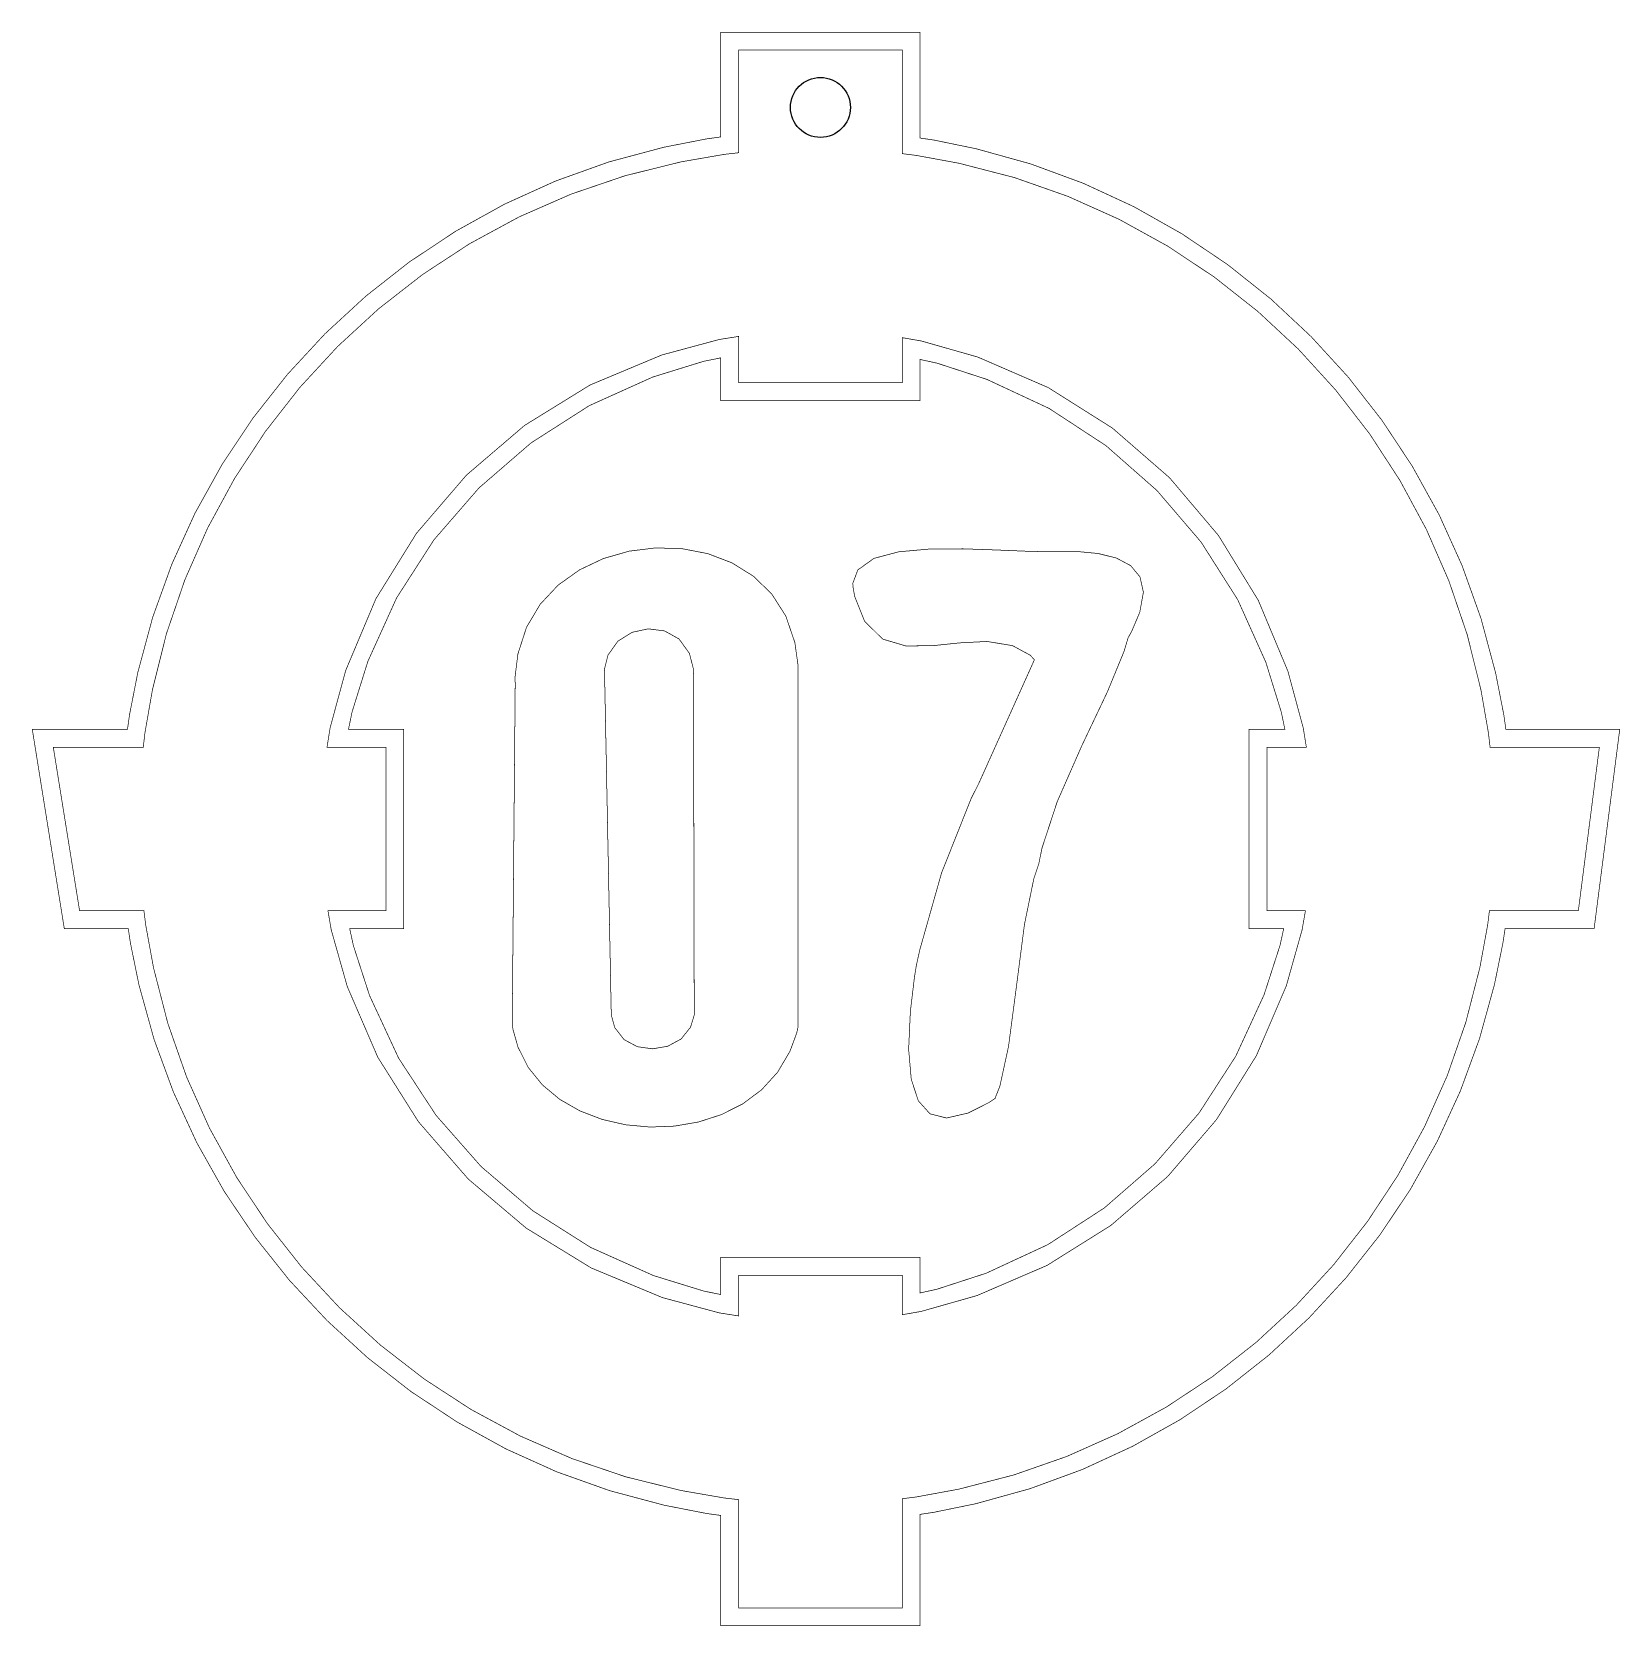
# Model space of a CAD drawing. Header units: millimetres. Extents: x 171.9 to 224.9, y -26.4 to 26.8.
import ezdxf

# ---------------------------------------------------------------- set-up
doc = ezdxf.new("R2010")
doc.units = ezdxf.units.MM

msp = doc.modelspace()

# ---------------------------------------------------------------- linework, layer by layer
at = {"color": 251, "true_color": 0x636466}
msp.add_lwpolyline([(221.057, 3.53, 0.0225, 0.0225, 0), (224.856, 3.53, 0.0225, 0.0225, 0), (224.001, -3.121, 0.0225, 0.0225, 0), (221.031, -3.121, 0.0225, 0.0225, 0), (220.961, -3.589, 0.0225, 0.0225, 0), (220.677, -4.984, 0.0225, 0.0225, 0), (220.178, -6.791, 0.0225, 0.0225, 0), (219.54, -8.535, 0.0225, 0.0225, 0), (218.77, -10.212, 0.0225, 0.0225, 0), (217.874, -11.814, 0.0225, 0.0225, 0), (216.858, -13.334, 0.0225, 0.0225, 0), (215.728, -14.766, 0.0225, 0.0225, 0), (214.492, -16.105, 0.0225, 0.0225, 0), (213.156, -17.343, 0.0225, 0.0225, 0), (211.725, -18.474, 0.0225, 0.0225, 0), (210.206, -19.492, 0.0225, 0.0225, 0), (208.606, -20.39, 0.0225, 0.0225, 0), (206.93, -21.163, 0.0225, 0.0225, 0), (205.186, -21.803, 0.0225, 0.0225, 0), (203.38, -22.304, 0.0225, 0.0225, 0), (201.986, -22.59, 0.0225, 0.0225, 0), (201.518, -22.661, 0.0225, 0.0225, 0), (201.518, -26.377, 0.0225, 0.0225, 0), (194.867, -26.377, 0.0225, 0.0225, 0), (194.867, -22.696, 0.0225, 0.0225, 0), (194.393, -22.631, 0.0225, 0.0225, 0), (192.984, -22.356, 0.0225, 0.0225, 0), (191.157, -21.868, 0.0225, 0.0225, 0), (189.392, -21.239, 0.0225, 0.0225, 0), (187.696, -20.474, 0.0225, 0.0225, 0), (186.075, -19.58, 0.0225, 0.0225, 0), (184.537, -18.565, 0.0225, 0.0225, 0), (183.086, -17.434, 0.0225, 0.0225, 0), (181.732, -16.193, 0.0225, 0.0225, 0), (180.478, -14.85, 0.0225, 0.0225, 0), (179.333, -13.411, 0.0225, 0.0225, 0), (178.303, -11.882, 0.0225, 0.0225, 0), (177.394, -10.27, 0.0225, 0.0225, 0), (176.613, -8.581, 0.0225, 0.0225, 0), (175.967, -6.823, 0.0225, 0.0225, 0), (175.461, -5, 0.0225, 0.0225, 0), (175.174, -3.594, 0.0225, 0.0225, 0), (175.105, -3.121, 0.0225, 0.0225, 0), (172.97, -3.121, 0.0225, 0.0225, 0), (171.902, 3.53, 0.0225, 0.0225, 0), (175.078, 3.53, 0.0225, 0.0225, 0), (175.144, 4.007, 0.0225, 0.0225, 0), (175.422, 5.425, 0.0225, 0.0225, 0), (175.917, 7.263, 0.0225, 0.0225, 0), (176.556, 9.037, 0.0225, 0.0225, 0), (177.331, 10.742, 0.0225, 0.0225, 0), (178.235, 12.369, 0.0225, 0.0225, 0), (179.264, 13.913, 0.0225, 0.0225, 0), (180.409, 15.366, 0.0225, 0.0225, 0), (181.664, 16.723, 0.0225, 0.0225, 0), (183.023, 17.976, 0.0225, 0.0225, 0), (184.478, 19.12, 0.0225, 0.0225, 0), (186.023, 20.145, 0.0225, 0.0225, 0), (187.652, 21.048, 0.0225, 0.0225, 0), (189.357, 21.821, 0.0225, 0.0225, 0), (191.132, 22.457, 0.0225, 0.0225, 0), (192.971, 22.949, 0.0225, 0.0225, 0), (194.389, 23.226, 0.0225, 0.0225, 0), (194.866, 23.292, 0.0225, 0.0225, 0), (194.866, 26.786, 0.0225, 0.0225, 0), (201.517, 26.786, 0.0225, 0.0225, 0), (201.517, 23.256, 0.0225, 0.0225, 0), (201.989, 23.186, 0.0225, 0.0225, 0), (203.392, 22.897, 0.0225, 0.0225, 0), (205.21, 22.391, 0.0225, 0.0225, 0), (206.964, 21.745, 0.0225, 0.0225, 0), (208.649, 20.965, 0.0225, 0.0225, 0), (210.257, 20.057, 0.0225, 0.0225, 0), (211.783, 19.028, 0.0225, 0.0225, 0), (213.219, 17.885, 0.0225, 0.0225, 0), (214.559, 16.634, 0.0225, 0.0225, 0), (215.797, 15.282, 0.0225, 0.0225, 0), (216.926, 13.835, 0.0225, 0.0225, 0), (217.94, 12.3, 0.0225, 0.0225, 0), (218.833, 10.683, 0.0225, 0.0225, 0), (219.597, 8.992, 0.0225, 0.0225, 0), (220.227, 7.231, 0.0225, 0.0225, 0), (220.716, 5.408, 0.0225, 0.0225, 0), (220.991, 4.002, 0.0225, 0.0225, 0), (221.057, 3.53, 0.0225, 0.0225, 0)], format="xyseb", close=True, dxfattribs=at)
at = {"color": 0}
for points in [[(220.531, 2.932, 0.0225, 0.0225, 0), (220.475, 3.412, 0.0225, 0.0225, 0), (220.227, 4.84, 0.0225, 0.0225, 0), (219.767, 6.691, 0.0225, 0.0225, 0), (219.158, 8.478, 0.0225, 0.0225, 0), (218.408, 10.195, 0.0225, 0.0225, 0), (217.523, 11.834, 0.0225, 0.0225, 0), (216.511, 13.389, 0.0225, 0.0225, 0), (215.378, 14.851, 0.0225, 0.0225, 0), (214.133, 16.216, 0.0225, 0.0225, 0), (212.78, 17.474, 0.0225, 0.0225, 0), (211.328, 18.62, 0.0225, 0.0225, 0), (209.783, 19.646, 0.0225, 0.0225, 0), (208.154, 20.545, 0.0225, 0.0225, 0), (206.445, 21.311, 0.0225, 0.0225, 0), (204.666, 21.936, 0.0225, 0.0225, 0), (202.821, 22.413, 0.0225, 0.0225, 0), (201.397, 22.675, 0.0225, 0.0225, 0), (200.92, 22.735, 0.0225, 0.0225, 0), (200.92, 26.188, 0.0225, 0.0225, 0), (195.464, 26.188, 0.0225, 0.0225, 0), (195.464, 22.765, 0.0225, 0.0225, 0), (194.981, 22.71, 0.0225, 0.0225, 0), (193.54, 22.46, 0.0225, 0.0225, 0), (191.674, 21.997, 0.0225, 0.0225, 0), (189.873, 21.383, 0.0225, 0.0225, 0), (188.143, 20.625, 0.0225, 0.0225, 0), (186.492, 19.731, 0.0225, 0.0225, 0), (184.928, 18.707, 0.0225, 0.0225, 0), (183.457, 17.561, 0.0225, 0.0225, 0), (182.086, 16.3, 0.0225, 0.0225, 0), (180.823, 14.931, 0.0225, 0.0225, 0), (179.675, 13.461, 0.0225, 0.0225, 0), (178.65, 11.899, 0.0225, 0.0225, 0), (177.753, 10.249, 0.0225, 0.0225, 0), (176.993, 8.521, 0.0225, 0.0225, 0), (176.377, 6.72, 0.0225, 0.0225, 0), (175.911, 4.855, 0.0225, 0.0225, 0), (175.66, 3.415, 0.0225, 0.0225, 0), (175.604, 2.932, 0.0225, 0.0225, 0), (172.603, 2.932, 0.0225, 0.0225, 0), (173.48, -2.524, 0.0225, 0.0225, 0), (175.626, -2.524, 0.0225, 0.0225, 0), (175.686, -3.002, 0.0225, 0.0225, 0), (175.947, -4.43, 0.0225, 0.0225, 0), (176.423, -6.278, 0.0225, 0.0225, 0), (177.047, -8.062, 0.0225, 0.0225, 0), (177.813, -9.775, 0.0225, 0.0225, 0), (178.714, -11.408, 0.0225, 0.0225, 0), (179.741, -12.956, 0.0225, 0.0225, 0), (180.889, -14.412, 0.0225, 0.0225, 0), (182.15, -15.767, 0.0225, 0.0225, 0), (183.517, -17.015, 0.0225, 0.0225, 0), (184.983, -18.15, 0.0225, 0.0225, 0), (186.541, -19.163, 0.0225, 0.0225, 0), (188.184, -20.049, 0.0225, 0.0225, 0), (189.905, -20.799, 0.0225, 0.0225, 0), (191.696, -21.407, 0.0225, 0.0225, 0), (193.552, -21.866, 0.0225, 0.0225, 0), (194.984, -22.114, 0.0225, 0.0225, 0), (195.464, -22.169, 0.0225, 0.0225, 0), (195.464, -25.78, 0.0225, 0.0225, 0), (200.92, -25.78, 0.0225, 0.0225, 0), (200.92, -22.139, 0.0225, 0.0225, 0), (201.395, -22.079, 0.0225, 0.0225, 0), (202.81, -21.819, 0.0225, 0.0225, 0), (204.643, -21.346, 0.0225, 0.0225, 0), (206.413, -20.727, 0.0225, 0.0225, 0), (208.113, -19.969, 0.0225, 0.0225, 0), (209.735, -19.079, 0.0225, 0.0225, 0), (211.273, -18.063, 0.0225, 0.0225, 0), (212.72, -16.929, 0.0225, 0.0225, 0), (214.069, -15.683, 0.0225, 0.0225, 0), (215.313, -14.332, 0.0225, 0.0225, 0), (216.446, -12.883, 0.0225, 0.0225, 0), (217.46, -11.344, 0.0225, 0.0225, 0), (218.348, -9.72, 0.0225, 0.0225, 0), (219.104, -8.02, 0.0225, 0.0225, 0), (219.72, -6.249, 0.0225, 0.0225, 0), (220.191, -4.415, 0.0225, 0.0225, 0), (220.45, -2.998, 0.0225, 0.0225, 0), (220.509, -2.524, 0.0225, 0.0225, 0), (223.475, -2.524, 0.0225, 0.0225, 0), (224.176, 2.932, 0.0225, 0.0225, 0), (220.531, 2.932, 0.0225, 0.0225, 0)], [(195.464, 16.637, 0.0225, 0.0225, 0), (195.464, 15.096, 0.0225, 0.0225, 0), (200.92, 15.096, 0.0225, 0.0225, 0), (200.92, 16.596, 0.0225, 0.0225, 0), (201.558, 16.485, 0.0225, 0.0225, 0), (203.441, 15.949, 0.0225, 0.0225, 0), (205.79, 14.931, 0.0225, 0.0225, 0), (207.934, 13.578, 0.0225, 0.0225, 0), (209.84, 11.921, 0.0225, 0.0225, 0), (211.472, 9.994, 0.0225, 0.0225, 0), (212.799, 7.832, 0.0225, 0.0225, 0), (213.787, 5.467, 0.0225, 0.0225, 0), (214.299, 3.574, 0.0225, 0.0225, 0), (214.402, 2.932, 0.0225, 0.0225, 0), (213.084, 2.932, 0.0225, 0.0225, 0), (213.084, -2.524, 0.0225, 0.0225, 0), (214.371, -2.524, 0.0225, 0.0225, 0), (214.261, -3.157, 0.0225, 0.0225, 0), (213.735, -5.024, 0.0225, 0.0225, 0), (212.736, -7.357, 0.0225, 0.0225, 0), (211.405, -9.49, 0.0225, 0.0225, 0), (209.776, -11.389, 0.0225, 0.0225, 0), (207.88, -13.022, 0.0225, 0.0225, 0), (205.75, -14.356, 0.0225, 0.0225, 0), (203.419, -15.36, 0.0225, 0.0225, 0), (201.553, -15.89, 0.0225, 0.0225, 0), (200.92, -16, 0.0225, 0.0225, 0), (200.92, -14.688, 0.0225, 0.0225, 0), (195.464, -14.688, 0.0225, 0.0225, 0), (195.464, -16.041, 0.0225, 0.0225, 0), (194.82, -15.939, 0.0225, 0.0225, 0), (192.921, -15.428, 0.0225, 0.0225, 0), (190.547, -14.44, 0.0225, 0.0225, 0), (188.378, -13.111, 0.0225, 0.0225, 0), (186.445, -11.474, 0.0225, 0.0225, 0), (184.784, -9.563, 0.0225, 0.0225, 0), (183.428, -7.411, 0.0225, 0.0225, 0), (182.41, -5.054, 0.0225, 0.0225, 0), (181.875, -3.165, 0.0225, 0.0225, 0), (181.765, -2.524, 0.0225, 0.0225, 0), (183.696, -2.524, 0.0225, 0.0225, 0), (183.696, 2.932, 0.0225, 0.0225, 0), (181.734, 2.932, 0.0225, 0.0225, 0), (181.837, 3.581, 0.0225, 0.0225, 0), (182.358, 5.496, 0.0225, 0.0225, 0), (183.364, 7.886, 0.0225, 0.0225, 0), (184.716, 10.067, 0.0225, 0.0225, 0), (186.381, 12.006, 0.0225, 0.0225, 0), (188.322, 13.667, 0.0225, 0.0225, 0), (190.507, 15.016, 0.0225, 0.0225, 0), (192.899, 16.017, 0.0225, 0.0225, 0), (194.814, 16.534, 0.0225, 0.0225, 0), (195.464, 16.637, 0.0225, 0.0225, 0)]]:
    msp.add_lwpolyline(points, format="xyseb", close=True, dxfattribs=at)
at = {"color": 1}
for points in [[(194.866, 15.922, 0.0225, 0.0225, 0), (194.29, 15.805, 0.0225, 0.0225, 0), (192.597, 15.281, 0.0225, 0.0225, 0), (190.479, 14.326, 0.0225, 0.0225, 0), (188.539, 13.084, 0.0225, 0.0225, 0), (186.804, 11.584, 0.0225, 0.0225, 0), (185.3, 9.851, 0.0225, 0.0225, 0), (184.055, 7.914, 0.0225, 0.0225, 0), (183.096, 5.797, 0.0225, 0.0225, 0), (182.568, 4.105, 0.0225, 0.0225, 0), (182.45, 3.53, 0.0225, 0.0225, 0), (184.293, 3.53, 0.0225, 0.0225, 0), (184.293, -3.121, 0.0225, 0.0225, 0), (182.49, -3.121, 0.0225, 0.0225, 0), (182.614, -3.689, 0.0225, 0.0225, 0), (183.154, -5.356, 0.0225, 0.0225, 0), (184.123, -7.442, 0.0225, 0.0225, 0), (185.372, -9.35, 0.0225, 0.0225, 0), (186.872, -11.055, 0.0225, 0.0225, 0), (188.597, -12.531, 0.0225, 0.0225, 0), (190.523, -13.753, 0.0225, 0.0225, 0), (192.621, -14.693, 0.0225, 0.0225, 0), (194.297, -15.21, 0.0225, 0.0225, 0), (194.867, -15.326, 0.0225, 0.0225, 0), (194.867, -14.09, 0.0225, 0.0225, 0), (201.518, -14.09, 0.0225, 0.0225, 0), (201.518, -15.273, 0.0225, 0.0225, 0), (202.077, -15.15, 0.0225, 0.0225, 0), (203.721, -14.616, 0.0225, 0.0225, 0), (205.778, -13.662, 0.0225, 0.0225, 0), (207.664, -12.437, 0.0225, 0.0225, 0), (209.353, -10.966, 0.0225, 0.0225, 0), (210.821, -9.273, 0.0225, 0.0225, 0), (212.043, -7.384, 0.0225, 0.0225, 0), (212.992, -5.325, 0.0225, 0.0225, 0), (213.523, -3.681, 0.0225, 0.0225, 0), (213.646, -3.121, 0.0225, 0.0225, 0), (212.486, -3.121, 0.0225, 0.0225, 0), (212.486, 3.53, 0.0225, 0.0225, 0), (213.685, 3.53, 0.0225, 0.0225, 0), (213.568, 4.098, 0.0225, 0.0225, 0), (213.051, 5.766, 0.0225, 0.0225, 0), (212.111, 7.857, 0.0225, 0.0225, 0), (210.892, 9.774, 0.0225, 0.0225, 0), (209.421, 11.494, 0.0225, 0.0225, 0), (207.721, 12.99, 0.0225, 0.0225, 0), (205.821, 14.235, 0.0225, 0.0225, 0), (203.744, 15.204, 0.0225, 0.0225, 0), (202.083, 15.745, 0.0225, 0.0225, 0), (201.517, 15.869, 0.0225, 0.0225, 0), (201.517, 14.498, 0.0225, 0.0225, 0), (194.866, 14.498, 0.0225, 0.0225, 0), (194.866, 15.922, 0.0225, 0.0225, 0)], [(187.912, -6.293, 0.0225, 0.0225, 0), (187.938, -6.49, 0.0225, 0.0225, 0), (188.103, -7.069, 0.0225, 0.0225, 0), (188.444, -7.749, 0.0225, 0.0225, 0), (188.917, -8.332, 0.0225, 0.0225, 0), (189.5, -8.817, 0.0225, 0.0225, 0), (190.171, -9.201, 0.0225, 0.0225, 0), (190.91, -9.484, 0.0225, 0.0225, 0), (191.696, -9.664, 0.0225, 0.0225, 0), (192.508, -9.739, 0.0225, 0.0225, 0), (193.327, -9.708, 0.0225, 0.0225, 0), (194.128, -9.57, 0.0225, 0.0225, 0), (194.895, -9.322, 0.0225, 0.0225, 0), (195.603, -8.964, 0.0225, 0.0225, 0), (196.234, -8.493, 0.0225, 0.0225, 0), (196.765, -7.909, 0.0225, 0.0225, 0), (197.177, -7.21, 0.0225, 0.0225, 0), (197.402, -6.602, 0.0225, 0.0225, 0), (197.448, -6.394, 0.0225, 0.0225, 0), (197.448, 5.389, 0.0225, 0.0225, 0), (197.448, 5.648, 0.0225, 0.0225, 0), (197.34, 6.423, 0.0225, 0.0225, 0), (197.038, 7.308, 0.0225, 0.0225, 0), (196.568, 8.045, 0.0225, 0.0225, 0), (195.96, 8.636, 0.0225, 0.0225, 0), (195.24, 9.084, 0.0225, 0.0225, 0), (194.437, 9.39, 0.0225, 0.0225, 0), (193.578, 9.556, 0.0225, 0.0225, 0), (192.693, 9.582, 0.0225, 0.0225, 0), (191.81, 9.473, 0.0225, 0.0225, 0), (190.955, 9.228, 0.0225, 0.0225, 0), (190.158, 8.85, 0.0225, 0.0225, 0), (189.445, 8.342, 0.0225, 0.0225, 0), (188.846, 7.703, 0.0225, 0.0225, 0), (188.389, 6.936, 0.0225, 0.0225, 0), (188.101, 6.043, 0.0225, 0.0225, 0), (188.007, 5.28, 0.0225, 0.0225, 0), (188.011, 5.026, 0.0225, 0.0225, 0), (187.912, -6.293, 0.0225, 0.0225, 0)], [(203.464, 1.7, 0.0225, 0.0225, 0), (203.221, 1.224, 0.0225, 0.0225, 0), (202.233, -1.262, 0.0225, 0.0225, 0), (201.504, -3.839, 0.0225, 0.0225, 0), (201.39, -4.361, 0.0225, 0.0225, 0), (201.329, -4.739, 0.0225, 0.0225, 0), (201.193, -5.881, 0.0225, 0.0225, 0), (201.135, -7.146, 0.0225, 0.0225, 0), (201.222, -8.143, 0.0225, 0.0225, 0), (201.458, -8.864, 0.0225, 0.0225, 0), (201.849, -9.299, 0.0225, 0.0225, 0), (202.402, -9.438, 0.0225, 0.0225, 0), (203.122, -9.271, 0.0225, 0.0225, 0), (203.805, -8.926, 0.0225, 0.0225, 0), (204.016, -8.788, 0.0225, 0.0225, 0), (204.179, -8.373, 0.0225, 0.0225, 0), (204.467, -7.051, 0.0225, 0.0225, 0), (204.73, -5.056, 0.0225, 0.0225, 0), (205, -2.97, 0.0225, 0.0225, 0), (205.313, -1.445, 0.0225, 0.0225, 0), (205.477, -0.957, 0.0225, 0.0225, 0), (205.584, -0.43, 0.0225, 0.0225, 0), (206.091, 1.115, 0.0225, 0.0225, 0), (206.911, 2.981, 0.0225, 0.0225, 0), (207.759, 4.765, 0.0225, 0.0225, 0), (208.318, 6.123, 0.0225, 0.0225, 0), (208.458, 6.589, 0.0225, 0.0225, 0), (208.572, 6.79, 0.0225, 0.0225, 0), (208.845, 7.433, 0.0225, 0.0225, 0), (208.966, 8.103, 0.0225, 0.0225, 0), (208.853, 8.616, 0.0225, 0.0225, 0), (208.541, 8.991, 0.0225, 0.0225, 0), (208.062, 9.245, 0.0225, 0.0225, 0), (207.452, 9.396, 0.0225, 0.0225, 0), (206.741, 9.463, 0.0225, 0.0225, 0), (206.159, 9.469, 0.0225, 0.0225, 0), (205.966, 9.462, 0.0225, 0.0225, 0), (205.753, 9.455, 0.0225, 0.0225, 0), (205.114, 9.469, 0.0225, 0.0225, 0), (204.077, 9.512, 0.0225, 0.0225, 0), (202.95, 9.551, 0.0225, 0.0225, 0), (201.828, 9.544, 0.0225, 0.0225, 0), (200.805, 9.452, 0.0225, 0.0225, 0), (199.977, 9.232, 0.0225, 0.0225, 0), (199.438, 8.845, 0.0225, 0.0225, 0), (199.271, 8.393, 0.0225, 0.0225, 0), (199.285, 8.248, 0.0225, 0.0225, 0), (199.335, 7.963, 0.0225, 0.0225, 0), (199.665, 7.138, 0.0225, 0.0225, 0), (200.268, 6.54, 0.0225, 0.0225, 0), (201.035, 6.313, 0.0225, 0.0225, 0), (201.91, 6.317, 0.0225, 0.0225, 0), (202.834, 6.413, 0.0225, 0.0225, 0), (203.751, 6.461, 0.0225, 0.0225, 0), (204.602, 6.321, 0.0225, 0.0225, 0), (205.186, 6.004, 0.0225, 0.0225, 0), (205.331, 5.851, 0.0225, 0.0225, 0), (203.464, 1.7, 0.0225, 0.0225, 0)], [(193.983, -5.873, 0.0225, 0.0225, 0), (193.982, -6.007, 0.0225, 0.0225, 0), (193.859, -6.41, 0.0225, 0.0225, 0), (193.544, -6.802, 0.0225, 0.0225, 0), (193.1, -7.043, 0.0225, 0.0225, 0), (192.592, -7.13, 0.0225, 0.0225, 0), (192.085, -7.058, 0.0225, 0.0225, 0), (191.643, -6.823, 0.0225, 0.0225, 0), (191.331, -6.42, 0.0225, 0.0225, 0), (191.213, -5.988, 0.0225, 0.0225, 0), (191.213, -5.845, 0.0225, 0.0225, 0), (190.992, 5.389, 0.0225, 0.0225, 0), (190.989, 5.543, 0.0225, 0.0225, 0), (191.107, 6.007, 0.0225, 0.0225, 0), (191.435, 6.469, 0.0225, 0.0225, 0), (191.905, 6.764, 0.0225, 0.0225, 0), (192.449, 6.882, 0.0225, 0.0225, 0), (192.996, 6.812, 0.0225, 0.0225, 0), (193.476, 6.543, 0.0225, 0.0225, 0), (193.821, 6.066, 0.0225, 0.0225, 0), (193.956, 5.544, 0.0225, 0.0225, 0), (193.959, 5.37, 0.0225, 0.0225, 0), (193.983, -5.873, 0.0225, 0.0225, 0)]]:
    msp.add_lwpolyline(points, format="xyseb", close=True, dxfattribs=at)
msp.add_circle((198.192, 24.277), 1)

doc.saveas('drawing.dxf')
